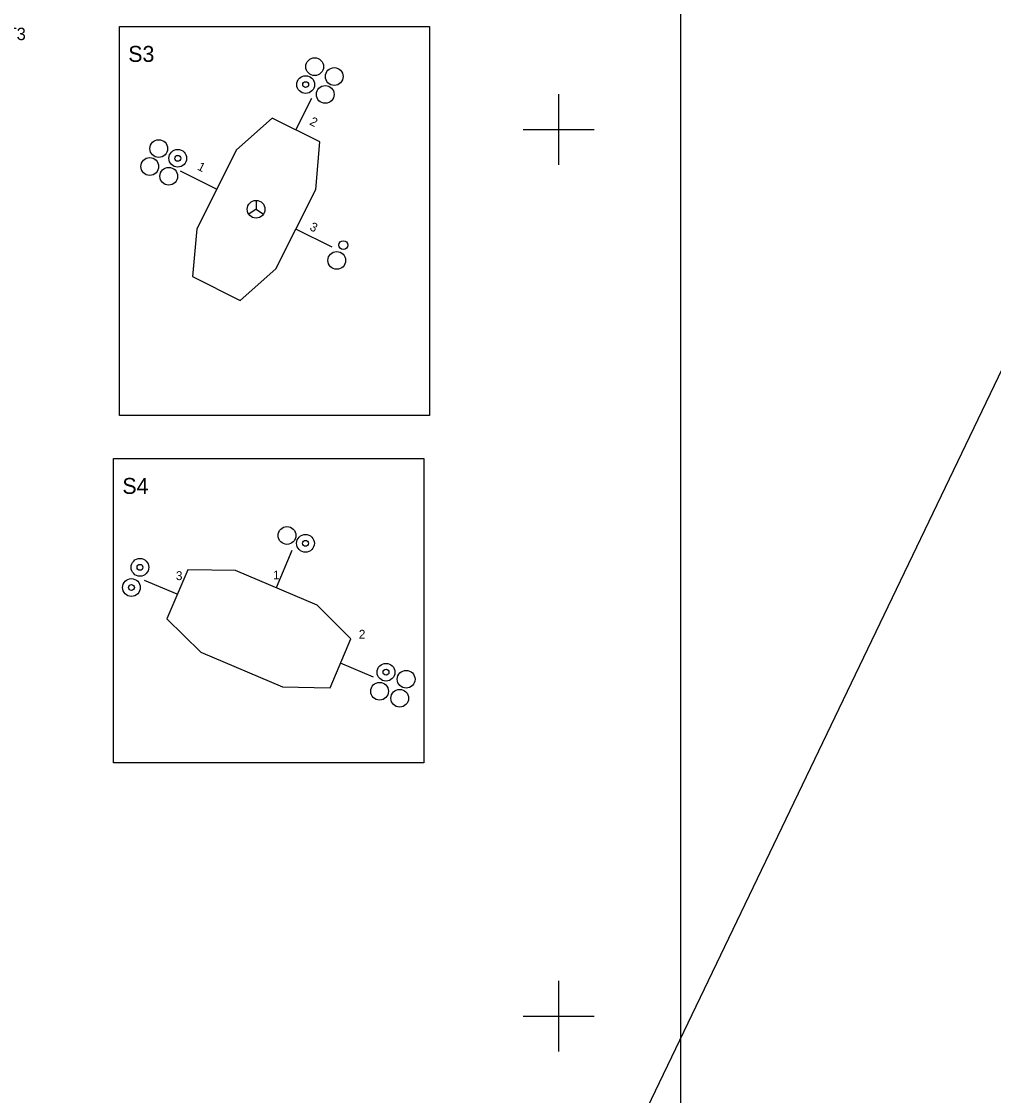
# Model space of a CAD drawing. Extents: x 634501 to 637347, y 6444896 to 6445980.
# Drawn here: x 637019.7 to 637074.5, y 6445245.5 to 6445306.1 of the extents above; entities that cross this region are included whole.
import ezdxf

# ---------------------------------------------------------------- set-up
doc = ezdxf.new("R2010")
doc.units = 0
for name, color, linetype in [('ABIJOONIS', 7, 'Continuous'), ('KAEVUNR', 7, 'Continuous'), ('PIIR', 7, 'Continuous'), ('VORK', 7, 'Continuous'), ('VORMISTUS', 7, 'Continuous')]:
    doc.layers.add(name, color=color, linetype=linetype)

msp = doc.modelspace()

# ---------------------------------------------------------------- linework, layer by layer
at = {"layer": 'ABIJOONIS'}
for p, q in [((637035.18, 6445299.973), (637036.08, 6445301.767)), ((637030.701, 6445296.627), (637028.657, 6445297.654)), ((637032.929, 6445296.001), (637032.929, 6445295.501)), ((637032.929, 6445295.501), (637032.514, 6445295.226)), ((637032.929, 6445295.501), (637033.344, 6445295.226)), ((637037.213, 6445293.356), (637035.169, 6445294.383)), ((637034.954, 6445276.258), (637034.064, 6445274.151)), ((637028.485, 6445273.794), (637026.636, 6445274.575)), ((637039.546, 6445269.121), (637037.697, 6445269.902))]:
    msp.add_line(p, q, dxfattribs=at)
for points in [[(637025.217, 6445305.814), (637042.717, 6445305.814), (637042.717, 6445283.87), (637025.217, 6445283.87)], [(637033.839, 6445300.646), (637031.823, 6445298.861), (637029.579, 6445294.393), (637029.35, 6445291.71), (637032.031, 6445290.364), (637034.047, 6445292.149), (637036.291, 6445296.617), (637036.52, 6445299.3)], [(637024.886, 6445281.452), (637042.386, 6445281.452), (637042.386, 6445264.285), (637024.886, 6445264.285)], [(637027.901, 6445272.412), (637029.815, 6445270.518), (637034.421, 6445268.572), (637037.113, 6445268.52), (637038.281, 6445271.284), (637036.367, 6445273.178), (637031.761, 6445275.124), (637029.069, 6445275.176)]]:
    msp.add_lwpolyline(points, close=True, dxfattribs=at)
for centre, radius in [((637036.234, 6445303.544), 0.5), ((637035.726, 6445302.533), 0.5), ((637037.339, 6445302.989), 0.5), ((637035.726, 6445302.533), 0.165), ((637036.831, 6445301.978), 0.5), ((637027.438, 6445298.925), 0.5), ((637028.51, 6445298.376), 0.5), ((637026.93, 6445297.914), 0.5), ((637028.51, 6445298.376), 0.165), ((637028.002, 6445297.365), 0.5), ((637032.929, 6445295.501), 0.5), ((637037.852, 6445293.481), 0.25), ((637037.481, 6445292.616), 0.5), ((637034.673, 6445277.105), 0.5), ((637035.716, 6445276.664), 0.5), ((637035.716, 6445276.664), 0.165), ((637026.376, 6445275.31), 0.5), ((637026.376, 6445275.31), 0.165), ((637025.895, 6445274.171), 0.5), ((637025.895, 6445274.171), 0.165), ((637040.259, 6445269.394), 0.5), ((637040.259, 6445269.394), 0.165), ((637041.396, 6445268.998), 0.5), ((637039.896, 6445268.322), 0.5), ((637041.032, 6445267.926), 0.5)]:
    msp.add_circle(centre, radius, dxfattribs=at)
at = {"layer": 'PIIR'}
msp.add_lwpolyline([(637213.69, 6445569.86), (637130.04, 6445399.05), (637081.49, 6445299.91), (637081.02, 6445298.98), (637046.45, 6445227.06), (636948.74, 6445027.61)], dxfattribs=at)
at = {"layer": 'VORK'}
for p, q in [((637050, 6445302), (637050, 6445298)), ((637048, 6445300), (637052, 6445300)), ((637050, 6445252), (637050, 6445248)), ((637048, 6445250), (637052, 6445250))]:
    msp.add_line(p, q, dxfattribs=at)
at = {"layer": 'VORMISTUS'}
msp.add_lwpolyline([(636765.873, 6445423.499), (637056.873, 6445423.499), (637056.873, 6444895.943), (636765.873, 6444895.943)], close=True, dxfattribs=at)

# ---------------------------------------------------------------- texts
at = {"layer": 'ABIJOONIS'}
for s, height, p in [('S3', 0.9, (637025.717, 6445303.814)), ('S4', 0.9, (637025.386, 6445279.452)), ('3', 0.5, (637028.403, 6445274.59)), ('1', 0.5, (637033.891, 6445274.626)), ('2', 0.5, (637038.722, 6445271.284))]:
    msp.add_text(s, height=height, dxfattribs=at).set_placement(p)
for s, p in [('2', (637035.909, 6445300.294)), ('1', (637029.577, 6445297.752)), ('3', (637035.909, 6445294.356))]:
    msp.add_text(s, height=0.5, rotation=333.32879, dxfattribs=at).set_placement(p)
at = {"layer": 'KAEVUNR'}
msp.add_text('T3', height=0.7, dxfattribs=at).set_placement((637018.846, 6445305.041))

doc.saveas('drawing.dxf')
